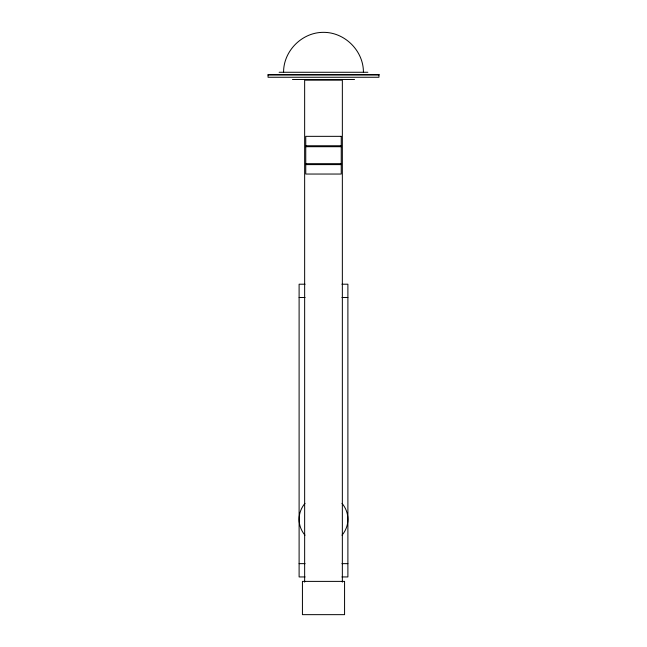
<?xml version="1.0" encoding="UTF-8"?>
<svg xmlns="http://www.w3.org/2000/svg" width="647" height="647" viewBox="0 0 647 647"><rect width="100%" height="100%" fill="white"/><g stroke="black" fill="none" stroke-linecap="round" stroke-linejoin="round"><path stroke-width="0.97" d="M283.58 72.27C283.443 50.903 302.133 32.213 323.5 32.35C344.867 32.213 363.557 50.903 363.42 72.27M279.148 72.27L367.852 72.27M268.052 75.044L378.948 75.044M292.452 79.476L354.548 79.476M305.756 145.761L341.244 145.761M305.756 146.707L341.244 146.707M305.756 163.675L341.244 163.675M305.756 164.613L341.244 164.613M305.077 284.203L299.108 284.203L299.108 576.946L305.077 576.946M341.923 284.203L347.892 284.203L347.892 576.946L341.923 576.946M299.108 297.507L305.077 297.507M341.923 297.507L347.892 297.507M299.108 563.642L305.077 563.642M341.923 563.642L347.892 563.642M342.352 582.13L342.352 80.163L304.648 80.163L304.648 582.13M341.988 503.366A24.392 24.392 0 0 1 341.988 535.206M305.012 535.206A24.392 24.392 0 0 1 305.012 503.366M378.948 74.486L268.052 74.486L268.052 77.26L378.948 77.26L378.948 74.486M341.244 136.339L305.756 136.339L305.756 174.043L341.244 174.043L341.244 136.339M344.568 581.386L302.432 581.386L302.432 614.65L344.568 614.65L344.568 581.386"/></g></svg>
